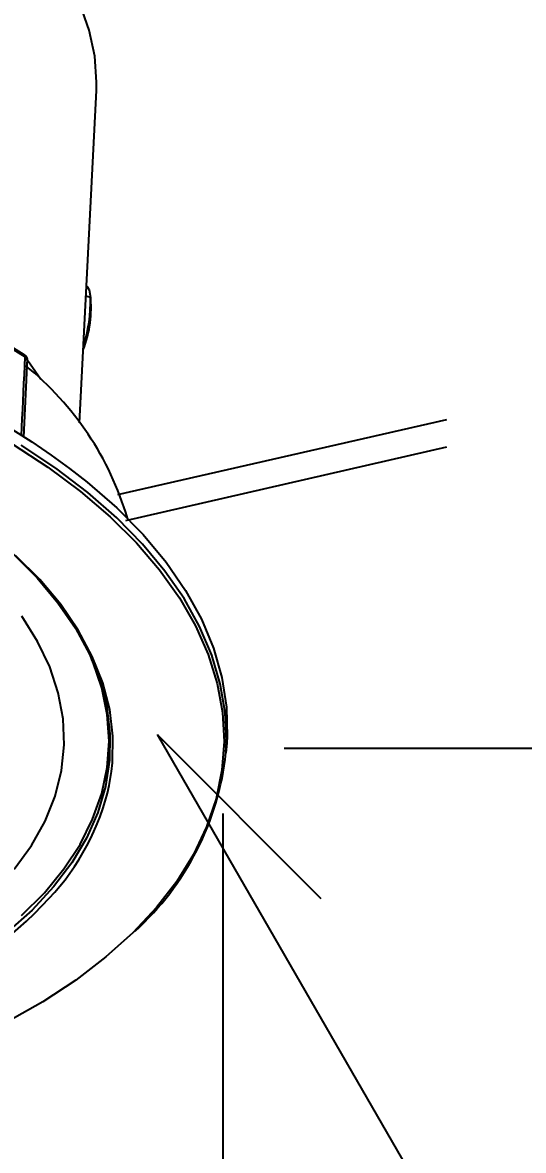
# Model space of a CAD drawing. Header units: millimetres. Extents: x 14 to 828, y 15 to 581.
# Drawn here: x 362.06 to 370.71, y 489.2 to 508.68 of the extents above; entities that cross this region are included whole.
import ezdxf

# ---------------------------------------------------------------- set-up
doc = ezdxf.new("R2010")
doc.units = ezdxf.units.MM
doc.header["$LTSCALE"] = 0.2
doc.layers.get('Defpoints').update_dxf_attribs({"color": 5})
for name, color, linetype in [('1_シンボル', 2, 'Continuous'), ('1_寸法', 7, 'Continuous'), ('1_文字', 3, 'Continuous')]:
    doc.layers.add(name, color=color, linetype=linetype)
doc.styles.add('Dim', font='simplex.shx', dxfattribs={"width": 0.8, "bigfont": 'extfont2.shx'})
doc.dimstyles.new('1-1', dxfattribs={"dimtxt": 3, "dimasz": 0.75, "dimexe": 0, "dimexo": 1, "dimgap": 0.5, "dimtad": 1, "dimdec": 0, "dimtxsty": 'Dim', "dimblk": 'DOT', "dimcen": 2.5, "dimadec": 0, "dimazin": 0, "dimtfac": 1, "dimtdec": 0, "dimtix": 1, "dimtmove": 2, "dimatfit": 3, "dimldrblk": '引出', "dimfxl": 1, "dimlwd": -1, "dimlwe": -1, "dimarcsym": 0})

# ---------------------------------------------------------------- blocks, each defined once
blk = doc.blocks.new('_Dot')
at = {"color": 0, "linetype": 'ByBlock', "lineweight": -2}
blk.add_line((-0.5, 0), (-1, 0), dxfattribs=at)
at = {"color": 0, "linetype": 'ByBlock', "const_width": 0.5}
blk.add_lwpolyline([(-0.25, 0, 1), (0.25, 0, 1)], format="xyb", close=True, dxfattribs=at)
blk = doc.blocks.new('*D9')
at = {"layer": '1_寸法', "color": 0, "transparency": 16777216}
for p, q in [((338.003, 496.098), (338.003, 479.562)), ((365.521, 495.016), (365.521, 479.562)), ((338.753, 479.562), (364.771, 479.562))]:
    blk.add_line(p, q, dxfattribs=at)
at = {"layer": 'Defpoints', "color": 0, "transparency": 16777216}
for p in [(338.003, 497.098), (365.521, 496.016), (365.521, 479.562)]:
    blk.add_point(p, dxfattribs=at)
at = {"layer": '1_寸法', "color": 0, "transparency": 16777216, "xscale": 0.75, "yscale": 0.75, "zscale": 0.75, "rotation": 180}
blk.add_blockref('_Dot', (338.003, 479.562), dxfattribs=at)
at = {"layer": '1_寸法', "color": 0, "transparency": 16777216, "xscale": 0.75, "yscale": 0.75, "zscale": 0.75}
blk.add_blockref('_Dot', (365.521, 479.562), dxfattribs=at)
at = {"layer": '1_寸法', "color": 0, "transparency": 16777216, "insert": (351.762, 481.562), "char_height": 3, "attachment_point": 5, "style": 'Dim'}
blk.add_mtext('%%C110', dxfattribs=at)
blk = doc.blocks.new('引出')
at = {"color": 0, "linetype": 'ByBlock', "lineweight": -2}
for p, q in [((-3.864, 1.035), (0, 0)), ((0, 0), (-1, 0))]:
    blk.add_line(p, q, dxfattribs=at)
blk = doc.blocks.new('*D10')
at = {"layer": '1_寸法', "color": 0, "transparency": 16777216}
for p, q in [((354.64, 526.986), (382.632, 526.986)), ((382.632, 526.236), (382.632, 496.898)), ((366.579, 496.148), (382.632, 496.148))]:
    blk.add_line(p, q, dxfattribs=at)
at = {"layer": 'Defpoints', "color": 0, "transparency": 16777216}
for p in [(353.64, 526.986), (365.579, 496.148), (382.632, 496.148)]:
    blk.add_point(p, dxfattribs=at)
at = {"layer": '1_寸法', "color": 0, "transparency": 16777216, "xscale": 0.75, "yscale": 0.75, "zscale": 0.75}
for p, rotation in [((382.632, 526.986), 90), ((382.632, 496.148), 270)]:
    blk.add_blockref('_Dot', p, dxfattribs=dict(at, rotation=rotation))
at = {"layer": '1_寸法', "color": 0, "transparency": 16777216, "insert": (380.632, 511.567), "char_height": 3, "attachment_point": 5, "rotation": 90, "style": 'Dim'}
blk.add_mtext('118', dxfattribs=at)

msp = doc.modelspace()

# ---------------------------------------------------------------- linework, layer by layer
at = {"layer": '1_シンボル', "color": 7}
for points in [[(363.044, 501.768), (363.333, 507.51), (363.337, 507.654), (363.306, 508.103), (363.211, 508.551), (363.053, 508.997)], [(359.848, 504.304), (362.103, 502.906), (362.105, 502.905), (362.108, 502.903), (362.11, 502.901), (362.112, 502.899), (362.115, 502.898), (362.117, 502.896), (362.119, 502.894), (362.121, 502.892), (362.123, 502.89), (362.124, 502.889), (362.126, 502.887), (362.128, 502.885), (362.129, 502.883), (362.13, 502.881), (362.131, 502.879), (362.132, 502.877), (362.133, 502.874), (362.134, 502.872), (362.134, 502.87), (362.135, 502.868), (362.135, 502.866), (362.135, 502.864), (362.135, 502.862)], [(363.16, 504.133), (363.169, 504.129), (363.211, 504.065), (363.233, 503.935)], [(356.221, 503.801), (356.71, 503.685), (357.195, 503.565), (357.674, 503.436), (358.142, 503.297), (358.601, 503.147), (359.05, 502.989), (359.489, 502.822), (359.917, 502.648), (360.333, 502.465), (360.737, 502.274), (361.128, 502.076), (361.507, 501.871), (361.872, 501.659), (362.22, 501.439), (362.551, 501.212), (362.867, 500.98), (363.177, 500.745)], [(362.09, 502.943), (362.096, 502.939), (362.102, 502.934), (362.107, 502.929), (362.112, 502.924), (362.117, 502.918), (362.121, 502.912), (362.124, 502.906), (362.127, 502.9), (362.13, 502.894), (362.132, 502.887), (362.133, 502.881), (362.134, 502.874), (362.134, 502.867)], [(362.136, 502.877), (362.074, 501.522)], [(362.374, 502.514), (362.191, 502.78), (362.126, 502.866)], [(363.703, 500.528), (369.388, 501.825)], [(361.88, 501.405), (362.494, 501.004), (363.058, 500.584), (363.57, 500.146), (364.027, 499.693), (364.427, 499.226), (364.767, 498.747), (365.047, 498.26), (365.266, 497.766), (365.421, 497.267), (365.512, 496.766), (365.54, 496.265), (365.503, 495.767), (365.402, 495.274), (365.238, 494.787), (365.01, 494.311), (364.722, 493.845), (364.372, 493.394), (363.964, 492.958), (363.499, 492.54), (362.979, 492.142), (362.408, 491.766), (361.786, 491.413)], [(363.177, 500.745), (363.689, 500.298), (364.144, 499.836), (364.54, 499.359), (364.875, 498.872), (365.148, 498.376), (365.357, 497.873), (365.501, 497.366), (365.579, 496.857), (365.592, 496.349), (365.585, 496.231), (365.573, 496.065), (365.582, 496.267), (365.56, 496.764), (365.475, 497.261), (365.328, 497.756), (365.118, 498.247), (364.848, 498.731), (364.518, 499.207), (364.13, 499.672), (363.685, 500.125), (363.186, 500.562), (362.635, 500.982), (362.035, 501.383)], [(363.842, 500.083), (369.388, 501.356)], [(361.894, 499.507), (362.31, 499.09), (362.67, 498.66), (362.972, 498.219), (363.214, 497.77), (363.394, 497.315), (363.513, 496.856), (363.569, 496.396), (363.562, 495.938), (363.492, 495.483), (363.359, 495.035), (363.165, 494.595), (362.91, 494.166), (362.595, 493.75), (362.222, 493.35), (361.794, 492.967)], [(361.912, 494.055), (362.21, 494.464), (362.447, 494.886), (362.621, 495.318), (362.732, 495.759), (362.778, 496.205), (362.759, 496.655), (362.676, 497.104), (362.529, 497.551), (362.318, 497.993), (362.046, 498.428)], [(362.042, 493.259), (362.436, 493.651), (362.773, 494.061), (363.051, 494.484), (363.269, 494.919), (363.426, 495.363), (363.52, 495.815), (363.552, 496.271), (363.521, 496.73), (363.427, 497.188), (363.271, 497.644), (363.258, 497.675)], [(363.556, 496.275), (363.561, 496.441), (363.559, 496.529)], [(363.479, 495.581), (363.551, 495.953), (363.574, 496.175)], [(363.556, 496.268), (363.548, 496.106)]]:
    msp.add_lwpolyline(points, dxfattribs=at)
for points in [[(362.041, 501.542), (362.047, 501.694), (362.054, 501.845), (362.061, 501.997), (362.068, 502.149), (362.075, 502.3), (362.082, 502.452), (362.089, 502.603), (362.096, 502.755), (362.103, 502.906, 0.275987), (362.087, 502.945), (359.832, 504.343, -0.275987), (359.848, 504.304, 0.046901), (359.215, 504.614), (359.182, 504.107)], [(363.108, 503.031, 0.120183), (363.23, 503.969)], [(363.11, 503.083, 0.082045), (363.233, 503.935), (363.154, 503.957)], [(363.87, 500.123, 0.152161), (362.113, 502.753)], [(361.837, 492.908), (362.126, 493.159), (362.267, 493.293), (362.519, 493.555, 0.134664), (363.557, 495.504), (363.597, 495.742), (363.613, 495.893), (363.62, 496.353), (363.564, 496.815), (363.445, 497.276), (363.263, 497.733), (363.02, 498.184), (362.717, 498.627), (362.356, 499.059), (361.938, 499.478)], [(364.003, 492.987, 0.182999), (365.573, 496.065)]]:
    msp.add_lwpolyline(points, format="xyb", dxfattribs=at)
at = {"layer": '1_文字'}
for q in [(367.213, 493.553), (374.384, 479.061)]:
    msp.add_line((364.384, 496.382), q, dxfattribs=at)

# ---------------------------------------------------------------- dimensions: what is measured, and where the dimension line sits
at = {"layer": '1_寸法'}
dim = msp.add_linear_dim(base=(382.632, 496.148), p1=(353.64, 526.986), p2=(365.579, 496.148), angle=90, text='118', dimstyle='1-1', dxfattribs=at)
dim.commit()
dim.dimension.update_dxf_attribs({"geometry": '*D10', "text_midpoint": (380.632, 511.567)})
dim = msp.add_linear_dim(base=(365.521, 479.562), p1=(338.003, 497.098), p2=(365.521, 496.016), text='%%C110', dimstyle='1-1', dxfattribs=at)
dim.commit()
dim.dimension.update_dxf_attribs({"geometry": '*D9', "text_midpoint": (351.762, 481.562)})

doc.saveas('drawing.dxf')
